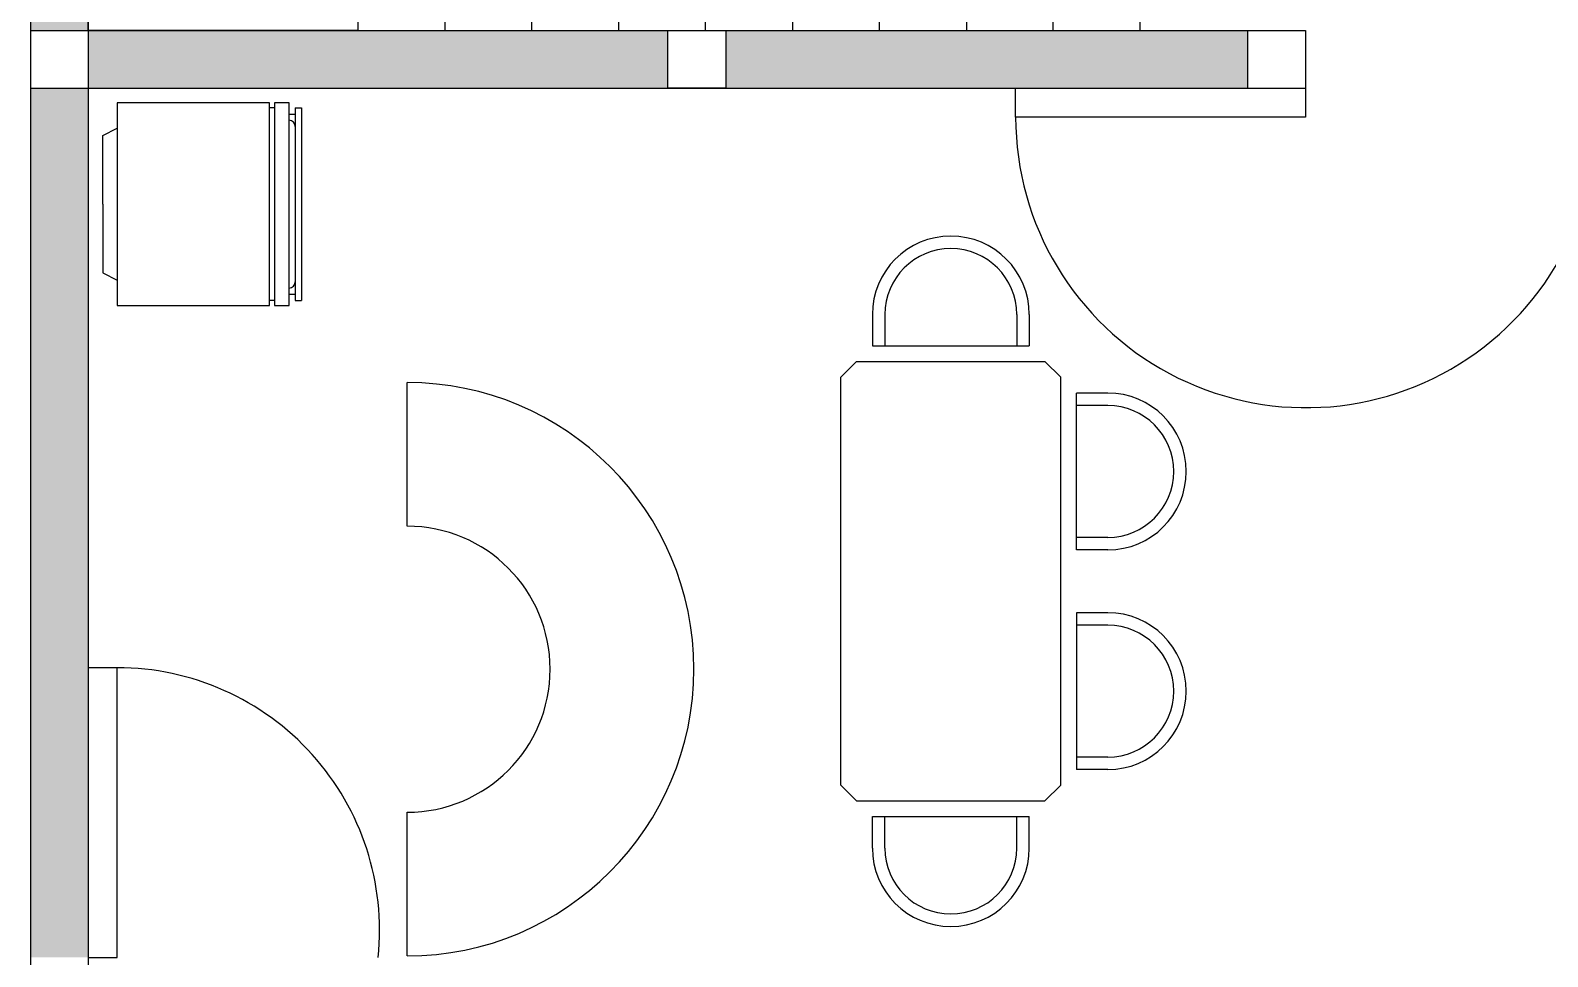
# Model space of a CAD drawing. Header units: metres. Extents: x -2.8 to 13.6, y -0.3 to 16.5.
# Drawn here: x 0 to 5.24, y 4.75 to 7.95 of the extents above; entities that cross this region are included whole.
import ezdxf

# ---------------------------------------------------------------- set-up
doc = ezdxf.new("R2010")
doc.units = ezdxf.units.M
for name, color, linetype in [('02-Muros', 250, 'Continuous'), ('04-Puertas', 5, 'Continuous'), ('05-EspMuro', 252, 'Continuous'), ('07-Muebles', 7, 'Continuous'), ('08-Escalera', 7, 'Continuous')]:
    doc.layers.add(name, color=color, linetype=linetype)

msp = doc.modelspace()

# ---------------------------------------------------------------- hatches: boundary and pattern name
at = {"layer": '05-EspMuro'}
h = msp.add_hatch(color=256, dxfattribs=at)
h.dxf.hatch_style = 1
h.paths.add_polyline_path([(0.2, 11), (0, 11), (0, 7.95), (0.2, 7.95)])
h = msp.add_hatch(color=256, dxfattribs=at)
h.dxf.hatch_style = 1
h.paths.add_polyline_path([(2.2, 7.95), (0.2, 7.95), (0.2, 7.75), (2.2, 7.75)])
h = msp.add_hatch(color=256, dxfattribs=at)
h.dxf.hatch_style = 1
h.paths.add_polyline_path([(4.2, 7.95), (2.4, 7.95), (2.4, 7.75), (4.2, 7.75)])
h = msp.add_hatch(color=256, dxfattribs=at)
h.dxf.hatch_style = 1
h.paths.add_polyline_path([(0.2, 7.75), (0, 7.75), (0, 4.75), (0.2, 4.75)])

# ---------------------------------------------------------------- linework, layer by layer
at = {"layer": '02-Muros'}
for p, q in [((0, 15), (0, 0)), ((0.2, 15), (0.2, 0)), ((0, 7.95), (4.4, 7.95)), ((4.2, 7.95), (4.2, 7.75)), ((4.4, 7.95), (4.4, 7.75)), ((0, 7.75), (4.4, 7.75))]:
    msp.add_line(p, q, dxfattribs=at)
msp.add_lwpolyline([(2.2, 7.75), (2.2, 7.95), (2.4, 7.95), (2.4, 7.75), (2.2, 7.75)], dxfattribs=at)
at = {"layer": '04-Puertas'}
for p, q in [((3.4, 7.65), (3.4, 7.75)), ((3.4, 7.75), (4.4, 7.75)), ((4.4, 7.75), (4.4, 7.65)), ((4.4, 7.65), (3.4, 7.65))]:
    msp.add_line(p, q, dxfattribs=at)
msp.add_lwpolyline([(0.2, 4.75), (0.3, 4.75), (0.3, 5.75), (0.2, 5.75), (0.2, 4.75)], dxfattribs=at)
for centre, radius, start, end in [((4.4025, 7.65), 1.0025, 180, 5.7248), ((0.3, 4.845), 0.905, 353.9744, 90)]:
    msp.add_arc(centre, radius, start, end, dxfattribs=at)
at = {"layer": '07-Muebles'}
for p, q in [((0.3, 7.7), (0.3, 7)), ((0.825, 7.7), (0.3, 7.7)), ((0.825, 7), (0.825, 7.7)), ((0.8427, 7.7), (0.8427, 7)), ((0.8927, 7.7), (0.8427, 7.7)), ((0.8927, 7), (0.8927, 7.7)), ((0.8427, 7.6823), (0.825, 7.6823)), ((0.8927, 7.661), (0.914, 7.661)), ((0.914, 7.6823), (0.9354, 7.6823)), ((0.914, 7.6823), (0.914, 7.0177)), ((0.9354, 7.6823), (0.9354, 7.0177)), ((0.25, 7.5867), (0.3, 7.6125)), ((0.25, 7.35), (0.25, 7.5867)), ((0.25, 7.35), (0.25, 7.1133)), ((0.25, 7.1133), (0.3, 7.0875)), ((0.8427, 7.0177), (0.825, 7.0177)), ((0.8927, 7.039), (0.914, 7.039)), ((0.914, 7.0177), (0.9354, 7.0177)), ((0.3, 7), (0.825, 7)), ((0.8427, 7), (0.8927, 7))]:
    msp.add_line(p, q, dxfattribs=at)
at = {"layer": '07-Muebles', "color": 252}
for p, q in [((2.9055, 6.9689), (2.9055, 6.8606)), ((2.9488, 6.9689), (2.9488, 6.8606)), ((3.4038, 6.9689), (3.4038, 6.8606)), ((3.4471, 6.9689), (3.4471, 6.8606)), ((2.9055, 6.8606), (3.4471, 6.8606)), ((2.7972, 6.7523), (2.8513, 6.8064)), ((2.8513, 6.8064), (3.5012, 6.8064)), ((3.5554, 6.7523), (3.5012, 6.8064)), ((2.7972, 5.3441), (2.7972, 6.7523)), ((3.5554, 5.3441), (3.5554, 6.7523)), ((3.7179, 6.6981), (3.6096, 6.6981)), ((3.6096, 6.1565), (3.6096, 6.6981)), ((3.7179, 6.6548), (3.6096, 6.6548)), ((3.7179, 6.1998), (3.6096, 6.1998)), ((3.7179, 6.1565), (3.6096, 6.1565)), ((3.6096, 5.9399), (3.6096, 5.3983)), ((3.7179, 5.9399), (3.6096, 5.9399)), ((3.7179, 5.8965), (3.6096, 5.8965)), ((3.7179, 5.4416), (3.6096, 5.4416)), ((3.7179, 5.3983), (3.6096, 5.3983)), ((2.7972, 5.3441), (2.8513, 5.29)), ((3.5554, 5.3441), (3.5012, 5.29)), ((2.8513, 5.29), (3.5012, 5.29)), ((2.9055, 5.1275), (2.9055, 5.2358)), ((2.9055, 5.2358), (3.4471, 5.2358)), ((2.9488, 5.1275), (2.9488, 5.2358)), ((3.4038, 5.1275), (3.4038, 5.2358)), ((3.4471, 5.1275), (3.4471, 5.2358))]:
    msp.add_line(p, q, dxfattribs=at)
at = {"layer": '07-Muebles'}
for points in [[(1.3, 6.2383), (1.3, 6.7343)], [(1.3, 4.7551), (1.3, 5.251)]]:
    msp.add_lwpolyline(points, dxfattribs=at)
for centre, radius, start, end in [((0.8927, 7.6183), 0.0213, 0, 90), ((0.8927, 7.0817), 0.0213, 270, 0), ((1.3, 5.7447), 0.9896, 270, 90), ((1.3, 5.7447), 0.4937, 270, 90)]:
    msp.add_arc(centre, radius, start, end, dxfattribs=at)
at = {"layer": '07-Muebles', "color": 252}
for centre, radius, start, end in [((3.1763, 6.9689), 0.2708, 0, 180), ((3.1763, 6.9689), 0.2275, 0, 180), ((3.7179, 6.4273), 0.2708, 270, 90), ((3.7179, 6.4273), 0.2275, 270, 90), ((3.7179, 5.6691), 0.2708, 270, 90), ((3.7179, 5.6691), 0.2275, 270, 90), ((3.1763, 5.1275), 0.2708, 180, 0), ((3.1763, 5.1275), 0.2275, 180, 0)]:
    msp.add_arc(centre, radius, start, end, dxfattribs=at)
at = {"layer": '08-Escalera'}
for points in [[(0.2, 7.95), (0.2, 8.88), (1.13, 8.88), (1.13, 7.95), (0.2, 7.95)], [(0.2, 7.95), (3.83, 7.95), (3.83, 8.88), (1.13, 8.88)], [(1.13, 8.88), (1.43, 8.88), (1.43, 7.95), (1.73, 7.95), (1.73, 8.88), (2.03, 8.88), (2.03, 7.95), (2.33, 7.95), (2.33, 8.88), (2.63, 8.88), (2.63, 7.95), (2.93, 7.95), (2.93, 8.88), (3.23, 8.88), (3.23, 7.95), (3.53, 7.95), (3.53, 8.88)]]:
    msp.add_lwpolyline(points, dxfattribs=at)

doc.saveas('drawing.dxf')
